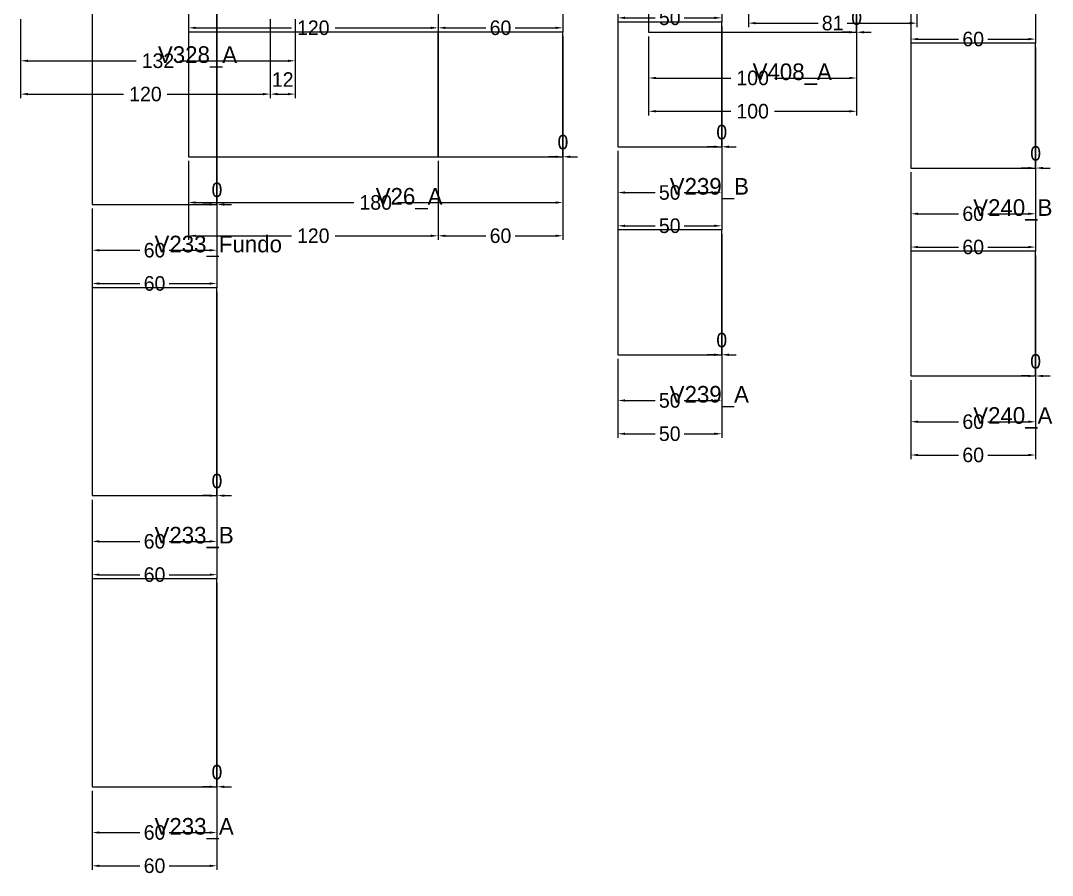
# Model space of a CAD drawing. Header units: metres. Extents: x 946 to 6411, y -603 to 1666.
# Drawn here: x 4463 to 4959, y -559.9 to -148.9 of the extents above; entities that cross this region are included whole.
import ezdxf

# ---------------------------------------------------------------- set-up
doc = ezdxf.new("R2010")
doc.units = ezdxf.units.M
doc.layers.add('COTA', color=3, linetype='Continuous')
doc.dimstyles.new('COTA_VIG', dxfattribs={"dimtxt": 7, "dimasz": 3.5, "dimexe": 2, "dimexo": 2, "dimgap": 1.5, "dimtad": 1, "dimdec": 1, "dimcen": 2.5, "dimclrd": 3, "dimclre": 3, "dimclrt": 3, "dimazin": 3, "dimtfac": 1, "dimtmove": 0, "dimatfit": 3})

# ---------------------------------------------------------------- blocks, each defined once
blk = doc.blocks.new('_CLOSEDFILLED')
at = {"color": 0, "linetype": 'BYBLOCK'}
blk.add_solid([(-1, 0.16), (0, 0), (-1, -0.16)], dxfattribs=at)
blk = doc.blocks.new('*D280')
at = {"color": 3}
for p, q in [((4543.7, -216.35), (4543.7, -238.35)), ((4723.7, -216.35), (4723.7, -238.35)), ((4547.2, -236.35), (4623.2, -236.35)), ((4644.2, -236.35), (4720.2, -236.35))]:
    blk.add_line(p, q, dxfattribs=at)
at = {"layer": 'Defpoints'}
for p in [(4543.7, -214.35), (4723.7, -214.35), (4543.7, -236.35)]:
    blk.add_point(p, dxfattribs=at)
at = {"layer": 'COTA', "color": 3, "xscale": 3.5, "yscale": 3.5, "rotation": 180}
blk.add_blockref('_CLOSEDFILLED', (4543.7, -236.35), dxfattribs=at)
at = {"layer": 'COTA', "color": 3, "xscale": 3.5, "yscale": 3.5}
blk.add_blockref('_CLOSEDFILLED', (4723.7, -236.35), dxfattribs=at)
at = {"layer": 'COTA', "color": 3, "insert": (4633.7, -236.35), "char_height": 7, "attachment_point": 5}
blk.add_mtext('180', dxfattribs=at)
blk = doc.blocks.new('*D281')
at = {"color": 3}
for p, q in [((4543.7, -216.35), (4543.7, -254.35)), ((4663.7, -216.35), (4663.7, -254.35)), ((4547.2, -252.35), (4593.2, -252.35)), ((4614.2, -252.35), (4660.2, -252.35))]:
    blk.add_line(p, q, dxfattribs=at)
at = {"layer": 'Defpoints'}
for p in [(4543.7, -214.35), (4663.7, -214.35), (4543.7, -252.35)]:
    blk.add_point(p, dxfattribs=at)
at = {"layer": 'COTA', "color": 3, "xscale": 3.5, "yscale": 3.5, "rotation": 180}
blk.add_blockref('_CLOSEDFILLED', (4543.7, -252.35), dxfattribs=at)
at = {"layer": 'COTA', "color": 3, "xscale": 3.5, "yscale": 3.5}
blk.add_blockref('_CLOSEDFILLED', (4663.7, -252.35), dxfattribs=at)
at = {"layer": 'COTA', "color": 3, "insert": (4603.7, -252.35), "char_height": 7, "attachment_point": 5}
blk.add_mtext('120', dxfattribs=at)
blk = doc.blocks.new('*D282')
at = {"color": 3}
for p, q in [((4663.7, -216.35), (4663.7, -254.35)), ((4723.7, -216.35), (4723.7, -254.35)), ((4667.2, -252.35), (4686.7, -252.35)), ((4700.7, -252.35), (4720.2, -252.35))]:
    blk.add_line(p, q, dxfattribs=at)
at = {"layer": 'Defpoints'}
for p in [(4663.7, -214.35), (4723.7, -214.35), (4663.7, -252.35)]:
    blk.add_point(p, dxfattribs=at)
at = {"layer": 'COTA', "color": 3, "xscale": 3.5, "yscale": 3.5, "rotation": 180}
blk.add_blockref('_CLOSEDFILLED', (4663.7, -252.35), dxfattribs=at)
at = {"layer": 'COTA', "color": 3, "xscale": 3.5, "yscale": 3.5}
blk.add_blockref('_CLOSEDFILLED', (4723.7, -252.35), dxfattribs=at)
at = {"layer": 'COTA', "color": 3, "insert": (4693.7, -252.35), "char_height": 7, "attachment_point": 5}
blk.add_mtext('60', dxfattribs=at)
blk = doc.blocks.new('*D285')
at = {"color": 3}
for p, q in [((4543.7, -116.35), (4543.7, -154.35)), ((4663.7, -116.35), (4663.7, -154.35)), ((4547.2, -152.35), (4593.2, -152.35)), ((4614.2, -152.35), (4660.2, -152.35))]:
    blk.add_line(p, q, dxfattribs=at)
at = {"layer": 'Defpoints'}
for p in [(4543.7, -114.35), (4663.7, -114.35), (4543.7, -152.35)]:
    blk.add_point(p, dxfattribs=at)
at = {"layer": 'COTA', "color": 3, "xscale": 3.5, "yscale": 3.5, "rotation": 180}
blk.add_blockref('_CLOSEDFILLED', (4543.7, -152.35), dxfattribs=at)
at = {"layer": 'COTA', "color": 3, "xscale": 3.5, "yscale": 3.5}
blk.add_blockref('_CLOSEDFILLED', (4663.7, -152.35), dxfattribs=at)
at = {"layer": 'COTA', "color": 3, "insert": (4603.7, -152.35), "char_height": 7, "attachment_point": 5}
blk.add_mtext('120', dxfattribs=at)
blk = doc.blocks.new('*D286')
at = {"color": 3}
for p, q in [((4663.7, -116.35), (4663.7, -154.35)), ((4723.7, -116.35), (4723.7, -154.35)), ((4667.2, -152.35), (4686.7, -152.35)), ((4700.7, -152.35), (4720.2, -152.35))]:
    blk.add_line(p, q, dxfattribs=at)
at = {"layer": 'Defpoints'}
for p in [(4663.7, -114.35), (4723.7, -114.35), (4663.7, -152.35)]:
    blk.add_point(p, dxfattribs=at)
at = {"layer": 'COTA', "color": 3, "xscale": 3.5, "yscale": 3.5, "rotation": 180}
blk.add_blockref('_CLOSEDFILLED', (4663.7, -152.35), dxfattribs=at)
at = {"layer": 'COTA', "color": 3, "xscale": 3.5, "yscale": 3.5}
blk.add_blockref('_CLOSEDFILLED', (4723.7, -152.35), dxfattribs=at)
at = {"layer": 'COTA', "color": 3, "insert": (4693.7, -152.35), "char_height": 7, "attachment_point": 5}
blk.add_mtext('60', dxfattribs=at)
blk = doc.blocks.new('*D1120')
at = {"color": 3}
for p, q in [((4497.39, -519.3), (4497.39, -541.3)), ((4557.39, -519.3), (4557.39, -541.3)), ((4500.89, -539.3), (4520.39, -539.3)), ((4534.39, -539.3), (4553.89, -539.3))]:
    blk.add_line(p, q, dxfattribs=at)
at = {"layer": 'Defpoints'}
for p in [(4497.39, -517.3), (4557.39, -517.3), (4497.39, -539.3)]:
    blk.add_point(p, dxfattribs=at)
at = {"layer": 'COTA', "color": 3, "xscale": 3.5, "yscale": 3.5, "rotation": 180}
blk.add_blockref('_CLOSEDFILLED', (4497.39, -539.3), dxfattribs=at)
at = {"layer": 'COTA', "color": 3, "xscale": 3.5, "yscale": 3.5}
blk.add_blockref('_CLOSEDFILLED', (4557.39, -539.3), dxfattribs=at)
at = {"layer": 'COTA', "color": 3, "insert": (4527.39, -539.3), "char_height": 7, "attachment_point": 5}
blk.add_mtext('60', dxfattribs=at)
blk = doc.blocks.new('*D1121')
at = {"color": 3}
for p, q in [((4497.39, -519.3), (4497.39, -557.3)), ((4557.39, -519.3), (4557.39, -557.3)), ((4500.89, -555.3), (4520.39, -555.3)), ((4534.39, -555.3), (4553.89, -555.3))]:
    blk.add_line(p, q, dxfattribs=at)
at = {"layer": 'Defpoints'}
for p in [(4497.39, -517.3), (4557.39, -517.3), (4497.39, -555.3)]:
    blk.add_point(p, dxfattribs=at)
at = {"layer": 'COTA', "color": 3, "xscale": 3.5, "yscale": 3.5, "rotation": 180}
blk.add_blockref('_CLOSEDFILLED', (4497.39, -555.3), dxfattribs=at)
at = {"layer": 'COTA', "color": 3, "xscale": 3.5, "yscale": 3.5}
blk.add_blockref('_CLOSEDFILLED', (4557.39, -555.3), dxfattribs=at)
at = {"layer": 'COTA', "color": 3, "insert": (4527.39, -555.3), "char_height": 7, "attachment_point": 5}
blk.add_mtext('60', dxfattribs=at)
blk = doc.blocks.new('*D1123')
at = {"color": 3}
for p, q in [((4497.39, -379.3), (4497.39, -401.3)), ((4557.39, -379.3), (4557.39, -401.3)), ((4500.89, -399.3), (4520.39, -399.3)), ((4534.39, -399.3), (4553.89, -399.3))]:
    blk.add_line(p, q, dxfattribs=at)
at = {"layer": 'Defpoints'}
for p in [(4497.39, -377.3), (4557.39, -377.3), (4497.39, -399.3)]:
    blk.add_point(p, dxfattribs=at)
at = {"layer": 'COTA', "color": 3, "xscale": 3.5, "yscale": 3.5, "rotation": 180}
blk.add_blockref('_CLOSEDFILLED', (4497.39, -399.3), dxfattribs=at)
at = {"layer": 'COTA', "color": 3, "xscale": 3.5, "yscale": 3.5}
blk.add_blockref('_CLOSEDFILLED', (4557.39, -399.3), dxfattribs=at)
at = {"layer": 'COTA', "color": 3, "insert": (4527.39, -399.3), "char_height": 7, "attachment_point": 5}
blk.add_mtext('60', dxfattribs=at)
blk = doc.blocks.new('*D1124')
at = {"color": 3}
for p, q in [((4497.39, -379.3), (4497.39, -417.3)), ((4557.39, -379.3), (4557.39, -417.3)), ((4500.89, -415.3), (4520.39, -415.3)), ((4534.39, -415.3), (4553.89, -415.3))]:
    blk.add_line(p, q, dxfattribs=at)
at = {"layer": 'Defpoints'}
for p in [(4497.39, -377.3), (4557.39, -377.3), (4497.39, -415.3)]:
    blk.add_point(p, dxfattribs=at)
at = {"layer": 'COTA', "color": 3, "xscale": 3.5, "yscale": 3.5, "rotation": 180}
blk.add_blockref('_CLOSEDFILLED', (4497.39, -415.3), dxfattribs=at)
at = {"layer": 'COTA', "color": 3, "xscale": 3.5, "yscale": 3.5}
blk.add_blockref('_CLOSEDFILLED', (4557.39, -415.3), dxfattribs=at)
at = {"layer": 'COTA', "color": 3, "insert": (4527.39, -415.3), "char_height": 7, "attachment_point": 5}
blk.add_mtext('60', dxfattribs=at)
blk = doc.blocks.new('*D1126')
at = {"color": 3}
for p, q in [((4497.39, -239.3), (4497.39, -261.3)), ((4557.39, -239.3), (4557.39, -261.3)), ((4500.89, -259.3), (4520.39, -259.3)), ((4534.39, -259.3), (4553.89, -259.3))]:
    blk.add_line(p, q, dxfattribs=at)
at = {"layer": 'Defpoints'}
for p in [(4497.39, -237.3), (4557.39, -237.3), (4497.39, -259.3)]:
    blk.add_point(p, dxfattribs=at)
at = {"layer": 'COTA', "color": 3, "xscale": 3.5, "yscale": 3.5, "rotation": 180}
blk.add_blockref('_CLOSEDFILLED', (4497.39, -259.3), dxfattribs=at)
at = {"layer": 'COTA', "color": 3, "xscale": 3.5, "yscale": 3.5}
blk.add_blockref('_CLOSEDFILLED', (4557.39, -259.3), dxfattribs=at)
at = {"layer": 'COTA', "color": 3, "insert": (4527.39, -259.3), "char_height": 7, "attachment_point": 5}
blk.add_mtext('60', dxfattribs=at)
blk = doc.blocks.new('*D1127')
at = {"color": 3}
for p, q in [((4497.39, -239.3), (4497.39, -277.3)), ((4557.39, -239.3), (4557.39, -277.3)), ((4500.89, -275.3), (4520.39, -275.3)), ((4534.39, -275.3), (4553.89, -275.3))]:
    blk.add_line(p, q, dxfattribs=at)
at = {"layer": 'Defpoints'}
for p in [(4497.39, -237.3), (4557.39, -237.3), (4497.39, -275.3)]:
    blk.add_point(p, dxfattribs=at)
at = {"layer": 'COTA', "color": 3, "xscale": 3.5, "yscale": 3.5, "rotation": 180}
blk.add_blockref('_CLOSEDFILLED', (4497.39, -275.3), dxfattribs=at)
at = {"layer": 'COTA', "color": 3, "xscale": 3.5, "yscale": 3.5}
blk.add_blockref('_CLOSEDFILLED', (4557.39, -275.3), dxfattribs=at)
at = {"layer": 'COTA', "color": 3, "insert": (4527.39, -275.3), "char_height": 7, "attachment_point": 5}
blk.add_mtext('60', dxfattribs=at)
blk = doc.blocks.new('*D1183')
at = {"color": 3}
for p, q in [((4750.05, -311.55), (4750.05, -333.55)), ((4800.05, -311.55), (4800.05, -333.55)), ((4753.55, -331.55), (4768.05, -331.55)), ((4782.05, -331.55), (4796.55, -331.55))]:
    blk.add_line(p, q, dxfattribs=at)
at = {"layer": 'Defpoints'}
for p in [(4750.05, -309.55), (4800.05, -309.55), (4750.05, -331.55)]:
    blk.add_point(p, dxfattribs=at)
at = {"layer": 'COTA', "color": 3, "xscale": 3.5, "yscale": 3.5, "rotation": 180}
blk.add_blockref('_CLOSEDFILLED', (4750.05, -331.55), dxfattribs=at)
at = {"layer": 'COTA', "color": 3, "xscale": 3.5, "yscale": 3.5}
blk.add_blockref('_CLOSEDFILLED', (4800.05, -331.55), dxfattribs=at)
at = {"layer": 'COTA', "color": 3, "insert": (4775.05, -331.55), "char_height": 7, "attachment_point": 5}
blk.add_mtext('50', dxfattribs=at)
blk = doc.blocks.new('*D1184')
at = {"color": 3}
for p, q in [((4750.05, -311.55), (4750.05, -349.55)), ((4800.05, -311.55), (4800.05, -349.55)), ((4753.55, -347.55), (4768.05, -347.55)), ((4782.05, -347.55), (4796.55, -347.55))]:
    blk.add_line(p, q, dxfattribs=at)
at = {"layer": 'Defpoints'}
for p in [(4750.05, -309.55), (4800.05, -309.55), (4750.05, -347.55)]:
    blk.add_point(p, dxfattribs=at)
at = {"layer": 'COTA', "color": 3, "xscale": 3.5, "yscale": 3.5, "rotation": 180}
blk.add_blockref('_CLOSEDFILLED', (4750.05, -347.55), dxfattribs=at)
at = {"layer": 'COTA', "color": 3, "xscale": 3.5, "yscale": 3.5}
blk.add_blockref('_CLOSEDFILLED', (4800.05, -347.55), dxfattribs=at)
at = {"layer": 'COTA', "color": 3, "insert": (4775.05, -347.55), "char_height": 7, "attachment_point": 5}
blk.add_mtext('50', dxfattribs=at)
blk = doc.blocks.new('*D1186')
at = {"color": 3}
for p, q in [((4750.05, -211.55), (4750.05, -233.55)), ((4800.05, -211.55), (4800.05, -233.55)), ((4753.55, -231.55), (4768.05, -231.55)), ((4782.05, -231.55), (4796.55, -231.55))]:
    blk.add_line(p, q, dxfattribs=at)
at = {"layer": 'Defpoints'}
for p in [(4750.05, -209.55), (4800.05, -209.55), (4750.05, -231.55)]:
    blk.add_point(p, dxfattribs=at)
at = {"layer": 'COTA', "color": 3, "xscale": 3.5, "yscale": 3.5, "rotation": 180}
blk.add_blockref('_CLOSEDFILLED', (4750.05, -231.55), dxfattribs=at)
at = {"layer": 'COTA', "color": 3, "xscale": 3.5, "yscale": 3.5}
blk.add_blockref('_CLOSEDFILLED', (4800.05, -231.55), dxfattribs=at)
at = {"layer": 'COTA', "color": 3, "insert": (4775.05, -231.55), "char_height": 7, "attachment_point": 5}
blk.add_mtext('50', dxfattribs=at)
blk = doc.blocks.new('*D1187')
at = {"color": 3}
for p, q in [((4750.05, -211.55), (4750.05, -249.55)), ((4800.05, -211.55), (4800.05, -249.55)), ((4753.55, -247.55), (4768.05, -247.55)), ((4782.05, -247.55), (4796.55, -247.55))]:
    blk.add_line(p, q, dxfattribs=at)
at = {"layer": 'Defpoints'}
for p in [(4750.05, -209.55), (4800.05, -209.55), (4750.05, -247.55)]:
    blk.add_point(p, dxfattribs=at)
at = {"layer": 'COTA', "color": 3, "xscale": 3.5, "yscale": 3.5, "rotation": 180}
blk.add_blockref('_CLOSEDFILLED', (4750.05, -247.55), dxfattribs=at)
at = {"layer": 'COTA', "color": 3, "xscale": 3.5, "yscale": 3.5}
blk.add_blockref('_CLOSEDFILLED', (4800.05, -247.55), dxfattribs=at)
at = {"layer": 'COTA', "color": 3, "insert": (4775.05, -247.55), "char_height": 7, "attachment_point": 5}
blk.add_mtext('50', dxfattribs=at)
blk = doc.blocks.new('*D1190')
at = {"color": 3}
for p, q in [((4750.05, -111.55), (4750.05, -149.55)), ((4800.05, -111.55), (4800.05, -149.55)), ((4753.55, -147.55), (4768.05, -147.55)), ((4782.05, -147.55), (4796.55, -147.55))]:
    blk.add_line(p, q, dxfattribs=at)
at = {"layer": 'Defpoints'}
for p in [(4750.05, -109.55), (4800.05, -109.55), (4750.05, -147.55)]:
    blk.add_point(p, dxfattribs=at)
at = {"layer": 'COTA', "color": 3, "xscale": 3.5, "yscale": 3.5, "rotation": 180}
blk.add_blockref('_CLOSEDFILLED', (4750.05, -147.55), dxfattribs=at)
at = {"layer": 'COTA', "color": 3, "xscale": 3.5, "yscale": 3.5}
blk.add_blockref('_CLOSEDFILLED', (4800.05, -147.55), dxfattribs=at)
at = {"layer": 'COTA', "color": 3, "insert": (4775.05, -147.55), "char_height": 7, "attachment_point": 5}
blk.add_mtext('50', dxfattribs=at)
blk = doc.blocks.new('*D1192')
at = {"color": 3}
for p, q in [((4890.94, -321.76), (4890.94, -343.76)), ((4950.94, -321.76), (4950.94, -343.76)), ((4894.44, -341.76), (4913.94, -341.76)), ((4927.94, -341.76), (4947.44, -341.76))]:
    blk.add_line(p, q, dxfattribs=at)
at = {"layer": 'Defpoints'}
for p in [(4890.94, -319.76), (4950.94, -319.76), (4890.94, -341.76)]:
    blk.add_point(p, dxfattribs=at)
at = {"layer": 'COTA', "color": 3, "xscale": 3.5, "yscale": 3.5, "rotation": 180}
blk.add_blockref('_CLOSEDFILLED', (4890.94, -341.76), dxfattribs=at)
at = {"layer": 'COTA', "color": 3, "xscale": 3.5, "yscale": 3.5}
blk.add_blockref('_CLOSEDFILLED', (4950.94, -341.76), dxfattribs=at)
at = {"layer": 'COTA', "color": 3, "insert": (4920.94, -341.76), "char_height": 7, "attachment_point": 5}
blk.add_mtext('60', dxfattribs=at)
blk = doc.blocks.new('*D1193')
at = {"color": 3}
for p, q in [((4890.94, -321.76), (4890.94, -359.76)), ((4950.94, -321.76), (4950.94, -359.76)), ((4894.44, -357.76), (4913.94, -357.76)), ((4927.94, -357.76), (4947.44, -357.76))]:
    blk.add_line(p, q, dxfattribs=at)
at = {"layer": 'Defpoints'}
for p in [(4890.94, -319.76), (4950.94, -319.76), (4890.94, -357.76)]:
    blk.add_point(p, dxfattribs=at)
at = {"layer": 'COTA', "color": 3, "xscale": 3.5, "yscale": 3.5, "rotation": 180}
blk.add_blockref('_CLOSEDFILLED', (4890.94, -357.76), dxfattribs=at)
at = {"layer": 'COTA', "color": 3, "xscale": 3.5, "yscale": 3.5}
blk.add_blockref('_CLOSEDFILLED', (4950.94, -357.76), dxfattribs=at)
at = {"layer": 'COTA', "color": 3, "insert": (4920.94, -357.76), "char_height": 7, "attachment_point": 5}
blk.add_mtext('60', dxfattribs=at)
blk = doc.blocks.new('*D1195')
at = {"color": 3}
for p, q in [((4890.94, -221.76), (4890.94, -243.76)), ((4950.94, -221.76), (4950.94, -243.76)), ((4894.44, -241.76), (4913.94, -241.76)), ((4927.94, -241.76), (4947.44, -241.76))]:
    blk.add_line(p, q, dxfattribs=at)
at = {"layer": 'Defpoints'}
for p in [(4890.94, -219.76), (4950.94, -219.76), (4890.94, -241.76)]:
    blk.add_point(p, dxfattribs=at)
at = {"layer": 'COTA', "color": 3, "xscale": 3.5, "yscale": 3.5, "rotation": 180}
blk.add_blockref('_CLOSEDFILLED', (4890.94, -241.76), dxfattribs=at)
at = {"layer": 'COTA', "color": 3, "xscale": 3.5, "yscale": 3.5}
blk.add_blockref('_CLOSEDFILLED', (4950.94, -241.76), dxfattribs=at)
at = {"layer": 'COTA', "color": 3, "insert": (4920.94, -241.76), "char_height": 7, "attachment_point": 5}
blk.add_mtext('60', dxfattribs=at)
blk = doc.blocks.new('*D1196')
at = {"color": 3}
for p, q in [((4890.94, -221.76), (4890.94, -259.76)), ((4950.94, -221.76), (4950.94, -259.76)), ((4894.44, -257.76), (4913.94, -257.76)), ((4927.94, -257.76), (4947.44, -257.76))]:
    blk.add_line(p, q, dxfattribs=at)
at = {"layer": 'Defpoints'}
for p in [(4890.94, -219.76), (4950.94, -219.76), (4890.94, -257.76)]:
    blk.add_point(p, dxfattribs=at)
at = {"layer": 'COTA', "color": 3, "xscale": 3.5, "yscale": 3.5, "rotation": 180}
blk.add_blockref('_CLOSEDFILLED', (4890.94, -257.76), dxfattribs=at)
at = {"layer": 'COTA', "color": 3, "xscale": 3.5, "yscale": 3.5}
blk.add_blockref('_CLOSEDFILLED', (4950.94, -257.76), dxfattribs=at)
at = {"layer": 'COTA', "color": 3, "insert": (4920.94, -257.76), "char_height": 7, "attachment_point": 5}
blk.add_mtext('60', dxfattribs=at)
blk = doc.blocks.new('*D1199')
at = {"color": 3}
for p, q in [((4890.94, -121.76), (4890.94, -159.76)), ((4950.94, -121.76), (4950.94, -159.76)), ((4894.44, -157.76), (4913.94, -157.76)), ((4927.94, -157.76), (4947.44, -157.76))]:
    blk.add_line(p, q, dxfattribs=at)
at = {"layer": 'Defpoints'}
for p in [(4890.94, -119.76), (4950.94, -119.76), (4890.94, -157.76)]:
    blk.add_point(p, dxfattribs=at)
at = {"layer": 'COTA', "color": 3, "xscale": 3.5, "yscale": 3.5, "rotation": 180}
blk.add_blockref('_CLOSEDFILLED', (4890.94, -157.76), dxfattribs=at)
at = {"layer": 'COTA', "color": 3, "xscale": 3.5, "yscale": 3.5}
blk.add_blockref('_CLOSEDFILLED', (4950.94, -157.76), dxfattribs=at)
at = {"layer": 'COTA', "color": 3, "insert": (4920.94, -157.76), "char_height": 7, "attachment_point": 5}
blk.add_mtext('60', dxfattribs=at)
blk = doc.blocks.new('*D1630')
at = {"color": 3}
for p, q in [((4463.02, -148.21), (4463.02, -170.21)), ((4595.02, -148.21), (4595.02, -170.21)), ((4466.52, -168.21), (4518.52, -168.21)), ((4539.52, -168.21), (4591.52, -168.21))]:
    blk.add_line(p, q, dxfattribs=at)
at = {"layer": 'Defpoints'}
for p in [(4463.02, -146.21), (4595.02, -146.21), (4463.02, -168.21)]:
    blk.add_point(p, dxfattribs=at)
at = {"layer": 'COTA', "color": 3, "xscale": 3.5, "yscale": 3.5, "rotation": 180}
blk.add_blockref('_CLOSEDFILLED', (4463.02, -168.21), dxfattribs=at)
at = {"layer": 'COTA', "color": 3, "xscale": 3.5, "yscale": 3.5}
blk.add_blockref('_CLOSEDFILLED', (4595.02, -168.21), dxfattribs=at)
at = {"layer": 'COTA', "color": 3, "insert": (4529.02, -168.21), "char_height": 7, "attachment_point": 5}
blk.add_mtext('132', dxfattribs=at)
blk = doc.blocks.new('*D1631')
at = {"color": 3}
for p, q in [((4463.02, -148.21), (4463.02, -186.21)), ((4583.02, -148.21), (4583.02, -186.21)), ((4466.52, -184.21), (4512.52, -184.21)), ((4533.52, -184.21), (4579.52, -184.21))]:
    blk.add_line(p, q, dxfattribs=at)
at = {"layer": 'Defpoints'}
for p in [(4463.02, -146.21), (4583.02, -146.21), (4463.02, -184.21)]:
    blk.add_point(p, dxfattribs=at)
at = {"layer": 'COTA', "color": 3, "xscale": 3.5, "yscale": 3.5, "rotation": 180}
blk.add_blockref('_CLOSEDFILLED', (4463.02, -184.21), dxfattribs=at)
at = {"layer": 'COTA', "color": 3, "xscale": 3.5, "yscale": 3.5}
blk.add_blockref('_CLOSEDFILLED', (4583.02, -184.21), dxfattribs=at)
at = {"layer": 'COTA', "color": 3, "insert": (4523.02, -184.21), "char_height": 7, "attachment_point": 5}
blk.add_mtext('120', dxfattribs=at)
blk = doc.blocks.new('*D1876')
at = {"color": 3}
for p, q in [((4764.9, -156.47), (4764.9, -178.47)), ((4864.9, -156.47), (4864.9, -178.47)), ((4768.4, -176.47), (4804.4, -176.47)), ((4825.4, -176.47), (4861.4, -176.47))]:
    blk.add_line(p, q, dxfattribs=at)
at = {"layer": 'Defpoints'}
for p in [(4764.9, -154.47), (4864.9, -154.47), (4764.9, -176.47)]:
    blk.add_point(p, dxfattribs=at)
at = {"layer": 'COTA', "color": 3, "xscale": 3.5, "yscale": 3.5, "rotation": 180}
blk.add_blockref('_CLOSEDFILLED', (4764.9, -176.47), dxfattribs=at)
at = {"layer": 'COTA', "color": 3, "xscale": 3.5, "yscale": 3.5}
blk.add_blockref('_CLOSEDFILLED', (4864.9, -176.47), dxfattribs=at)
at = {"layer": 'COTA', "color": 3, "insert": (4814.9, -176.47), "char_height": 7, "attachment_point": 5}
blk.add_mtext('100', dxfattribs=at)
blk = doc.blocks.new('*D1877')
at = {"color": 3}
for p, q in [((4764.9, -156.47), (4764.9, -194.47)), ((4864.9, -156.47), (4864.9, -194.47)), ((4768.4, -192.47), (4804.4, -192.47)), ((4825.4, -192.47), (4861.4, -192.47))]:
    blk.add_line(p, q, dxfattribs=at)
at = {"layer": 'Defpoints'}
for p in [(4764.9, -154.47), (4864.9, -154.47), (4764.9, -192.47)]:
    blk.add_point(p, dxfattribs=at)
at = {"layer": 'COTA', "color": 3, "xscale": 3.5, "yscale": 3.5, "rotation": 180}
blk.add_blockref('_CLOSEDFILLED', (4764.9, -192.47), dxfattribs=at)
at = {"layer": 'COTA', "color": 3, "xscale": 3.5, "yscale": 3.5}
blk.add_blockref('_CLOSEDFILLED', (4864.9, -192.47), dxfattribs=at)
at = {"layer": 'COTA', "color": 3, "insert": (4814.9, -192.47), "char_height": 7, "attachment_point": 5}
blk.add_mtext('100', dxfattribs=at)
blk = doc.blocks.new('*D2015')
at = {"color": 3}
for p, q in [((4812.87, -114.09), (4812.87, -152.09)), ((4893.87, -114.09), (4893.87, -152.09)), ((4816.37, -150.09), (4846.37, -150.09)), ((4860.37, -150.09), (4890.37, -150.09))]:
    blk.add_line(p, q, dxfattribs=at)
at = {"layer": 'Defpoints'}
for p in [(4812.87, -112.09), (4893.87, -112.09), (4812.87, -150.09)]:
    blk.add_point(p, dxfattribs=at)
at = {"layer": 'COTA', "color": 3, "xscale": 3.5, "yscale": 3.5, "rotation": 180}
blk.add_blockref('_CLOSEDFILLED', (4812.87, -150.09), dxfattribs=at)
at = {"layer": 'COTA', "color": 3, "xscale": 3.5, "yscale": 3.5}
blk.add_blockref('_CLOSEDFILLED', (4893.87, -150.09), dxfattribs=at)
at = {"layer": 'COTA', "color": 3, "insert": (4853.37, -150.09), "char_height": 7, "attachment_point": 5}
blk.add_mtext('81', dxfattribs=at)

msp = doc.modelspace()

# ---------------------------------------------------------------- linework, layer by layer
at = {"layer": 'Paineis'}
for points in [[(4764.9, -154.47), (4864.9, -154.47), (4864.9, -54.47), (4764.9, -54.47)], [(4497.39, -237.3), (4557.39, -237.3), (4557.39, -137.3), (4497.39, -137.3)], [(4750.05, -209.55), (4800.05, -209.55), (4800.05, -149.55), (4750.05, -149.55)], [(4543.7, -214.35), (4663.7, -214.35), (4663.7, -154.35), (4543.7, -154.35)], [(4663.7, -214.35), (4723.7, -214.35), (4723.7, -154.35), (4663.7, -154.35)], [(4890.94, -219.76), (4950.94, -219.76), (4950.94, -159.76), (4890.94, -159.76)], [(4750.05, -309.55), (4800.05, -309.55), (4800.05, -249.55), (4750.05, -249.55)], [(4890.94, -319.76), (4950.94, -319.76), (4950.94, -259.76), (4890.94, -259.76)], [(4497.39, -377.3), (4557.39, -377.3), (4557.39, -277.3), (4497.39, -277.3)], [(4497.39, -517.3), (4557.39, -517.3), (4557.39, -417.3), (4497.39, -417.3)]]:
    msp.add_lwpolyline(points, close=True, dxfattribs=at)

# ---------------------------------------------------------------- texts
at = {"layer": 'Texto Secao', "char_height": 8, "attachment_point": 1}
for s, insert in [('V328_A', (4529.02, -161.21)), ('V408_A', (4814.9, -169.47)), ('V239_B', (4775.05, -224.55)), ('V26_A', (4633.7, -229.35)), ('V240_B', (4920.94, -234.76)), ('V233_Fundo', (4527.39, -252.3)), ('V239_A', (4775.05, -324.55)), ('V240_A', (4920.94, -334.76)), ('V233_B', (4527.39, -392.3)), ('V233_A', (4527.39, -532.3))]:
    msp.add_mtext(s, dxfattribs=dict(at, insert=insert))

# ---------------------------------------------------------------- dimensions: what is measured, and where the dimension line sits
at = {"layer": 'COTA'}
for base, p1, p2 in [((4864.9, -154.47), (4864.9, -154.47), (4864.9, -54.47)), ((4557.39, -237.3), (4557.39, -237.3), (4557.39, -137.3)), ((4583.02, -184.21), (4583.02, -146.21), (4595.02, -146.21)), ((4800.05, -209.55), (4800.05, -209.55), (4800.05, -149.55)), ((4723.7, -214.35), (4723.7, -214.35), (4723.7, -154.35)), ((4950.94, -219.76), (4950.94, -219.76), (4950.94, -159.76)), ((4800.05, -309.55), (4800.05, -309.55), (4800.05, -249.55)), ((4950.94, -319.76), (4950.94, -319.76), (4950.94, -259.76)), ((4557.39, -377.3), (4557.39, -377.3), (4557.39, -277.3)), ((4557.39, -517.3), (4557.39, -517.3), (4557.39, -417.3))]:
    msp.add_linear_dim(base=base, p1=p1, p2=p2, dimstyle='COTA_VIG', dxfattribs=at).render()
for base, p1, p2, picture, middle in [((4750.05, -147.55), (4750.05, -109.55), (4800.05, -109.55), '*D1190', (4775.05, -147.55)), ((4812.87, -150.09), (4812.87, -112.09), (4893.87, -112.09), '*D2015', (4853.37, -150.09)), ((4543.7, -152.35), (4543.7, -114.35), (4663.7, -114.35), '*D285', (4603.7, -152.35)), ((4663.7, -152.35), (4663.7, -114.35), (4723.7, -114.35), '*D286', (4693.7, -152.35)), ((4890.94, -157.76), (4890.94, -119.76), (4950.94, -119.76), '*D1199', (4920.94, -157.76)), ((4463.02, -168.21), (4463.02, -146.21), (4595.02, -146.21), '*D1630', (4529.02, -168.21)), ((4463.02, -184.21), (4463.02, -146.21), (4583.02, -146.21), '*D1631', (4523.02, -184.21)), ((4764.9, -176.47), (4764.9, -154.47), (4864.9, -154.47), '*D1876', (4814.9, -176.47)), ((4764.9, -192.47), (4764.9, -154.47), (4864.9, -154.47), '*D1877', (4814.9, -192.47)), ((4750.05, -231.55), (4750.05, -209.55), (4800.05, -209.55), '*D1186', (4775.05, -231.55)), ((4750.05, -247.55), (4750.05, -209.55), (4800.05, -209.55), '*D1187', (4775.05, -247.55)), ((4543.7, -236.35), (4543.7, -214.35), (4723.7, -214.35), '*D280', (4633.7, -236.35)), ((4543.7, -252.35), (4543.7, -214.35), (4663.7, -214.35), '*D281', (4603.7, -252.35)), ((4663.7, -252.35), (4663.7, -214.35), (4723.7, -214.35), '*D282', (4693.7, -252.35)), ((4890.94, -241.76), (4890.94, -219.76), (4950.94, -219.76), '*D1195', (4920.94, -241.76)), ((4890.94, -257.76), (4890.94, -219.76), (4950.94, -219.76), '*D1196', (4920.94, -257.76)), ((4497.39, -259.3), (4497.39, -237.3), (4557.39, -237.3), '*D1126', (4527.39, -259.3)), ((4497.39, -275.3), (4497.39, -237.3), (4557.39, -237.3), '*D1127', (4527.39, -275.3)), ((4750.05, -331.55), (4750.05, -309.55), (4800.05, -309.55), '*D1183', (4775.05, -331.55)), ((4750.05, -347.55), (4750.05, -309.55), (4800.05, -309.55), '*D1184', (4775.05, -347.55)), ((4890.94, -341.76), (4890.94, -319.76), (4950.94, -319.76), '*D1192', (4920.94, -341.76)), ((4890.94, -357.76), (4890.94, -319.76), (4950.94, -319.76), '*D1193', (4920.94, -357.76)), ((4497.39, -399.3), (4497.39, -377.3), (4557.39, -377.3), '*D1123', (4527.39, -399.3)), ((4497.39, -415.3), (4497.39, -377.3), (4557.39, -377.3), '*D1124', (4527.39, -415.3)), ((4497.39, -539.3), (4497.39, -517.3), (4557.39, -517.3), '*D1120', (4527.39, -539.3)), ((4497.39, -555.3), (4497.39, -517.3), (4557.39, -517.3), '*D1121', (4527.39, -555.3))]:
    dim = msp.add_linear_dim(base=base, p1=p1, p2=p2, dimstyle='COTA_VIG', dxfattribs=at)
    dim.commit()
    dim.dimension.update_dxf_attribs({"geometry": picture, "text_midpoint": middle})

doc.saveas('drawing.dxf')
